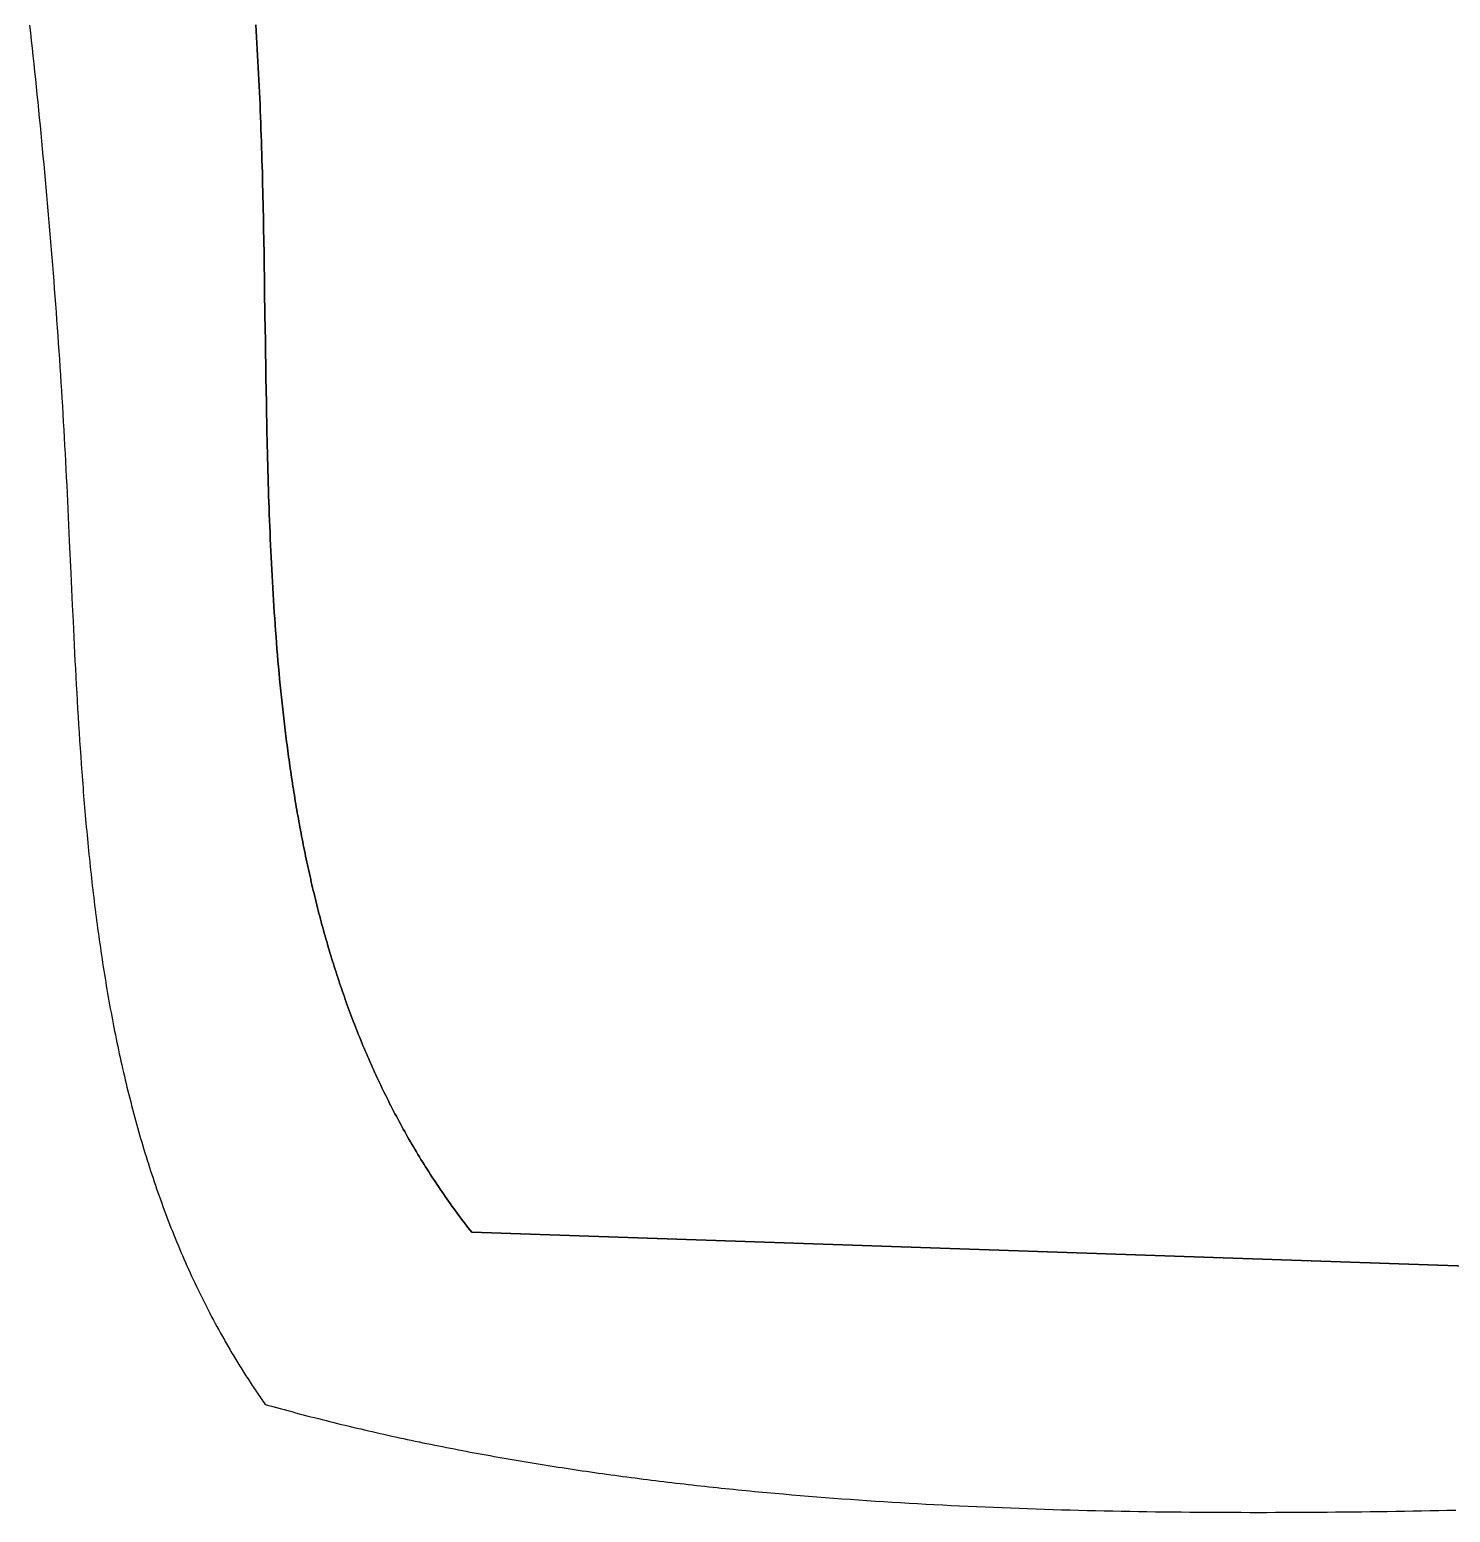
# Model space of a CAD drawing. Header units: millimetres. Extents: x -97041 to 275168, y -12500 to 263793.
# Drawn here: x 212438 to 236693, y -6596 to 18718 of the extents above; entities that cross this region are included whole.
import ezdxf

# ---------------------------------------------------------------- set-up
doc = ezdxf.new("R2010")
doc.units = ezdxf.units.MM
doc.layers.add('CLOSED_AREAS', color=7, linetype='Continuous')

msp = doc.modelspace()

# ---------------------------------------------------------------- linework, layer by layer
at = {"layer": 'CLOSED_AREAS'}
for points in [[(212438.077, 18795.149), (212452.312, 18663.568), (212466.446, 18531.945), (212480.476, 18400.28), (212494.401, 18268.571), (212508.22, 18136.818), (212521.933, 18005.021), (212535.538, 17873.179), (212549.035, 17741.293), (212562.422, 17609.36), (212575.698, 17477.383), (212588.862, 17345.358), (212601.914, 17213.287), (212614.851, 17081.169), (212627.675, 16949.004), (212640.382, 16816.79), (212652.972, 16684.528), (212665.445, 16552.218), (212677.799, 16419.858), (212690.032, 16287.448), (212702.146, 16154.988), (212714.137, 16022.478), (212726.005, 15889.917), (212737.749, 15757.305), (212749.369, 15624.64), (212760.862, 15491.924), (212772.229, 15359.155), (212783.467, 15226.333), (212794.577, 15093.458), (212805.556, 14960.529), (212816.404, 14827.545), (212827.121, 14694.507), (212837.704, 14561.414), (212848.153, 14428.265), (212858.468, 14295.06), (212868.646, 14161.799), (212878.687, 14028.481), (212888.59, 13895.106), (212898.353, 13761.673), (212907.977, 13628.182), (212917.459, 13494.633), (212926.799, 13361.025), (212935.996, 13227.357), (212945.049, 13093.63), (212953.956, 12959.842), (212962.717, 12825.994), (212971.331, 12692.085), (212979.797, 12558.115), (212988.113, 12424.082), (212996.279, 12289.988), (213004.294, 12155.83), (213012.156, 12021.61), (213019.865, 11887.326), (213027.42, 11752.978), (213034.819, 11618.566), (213042.142, 11482.615), (213049.316, 11346.602), (213056.353, 11210.532), (213063.261, 11074.409), (213070.053, 10938.237), (213076.74, 10802.022), (213083.332, 10665.768), (213089.839, 10529.479), (213102.646, 10256.814), (213115.246, 9984.064), (213140.175, 9438.452), (213152.677, 9165.661), (213165.32, 8892.929), (213178.19, 8620.29), (213184.737, 8484.018), (213191.373, 8347.782), (213198.11, 8211.588), (213204.958, 8075.439), (213211.927, 7939.342), (213219.029, 7803.299), (213226.275, 7667.316), (213233.675, 7531.396), (213241.24, 7395.545), (213248.981, 7259.767), (213256.909, 7124.066), (213265.035, 6988.447), (213273.369, 6852.915), (213281.922, 6717.473), (213290.706, 6582.126), (213299.73, 6446.88), (213309.006, 6311.738), (213318.545, 6176.704), (213328.358, 6041.784), (213338.455, 5906.982), (213343.613, 5839.626), (213348.846, 5772.301), (213354.156, 5705.009), (213359.544, 5637.748), (213365.011, 5570.52), (213370.559, 5503.326), (213376.189, 5436.165), (213381.902, 5369.039), (213387.699, 5301.949), (213393.582, 5234.893), (213399.553, 5167.874), (213405.613, 5100.892), (213411.762, 5033.947), (213418.003, 4967.039), (213424.337, 4900.17), (213430.764, 4833.341), (213437.287, 4766.55), (213443.907, 4699.8), (213450.626, 4633.09), (213457.443, 4566.422), (213464.362, 4499.796), (213471.383, 4433.211), (213478.507, 4366.67), (213485.736, 4300.172), (213493.072, 4233.718), (213500.515, 4167.309), (213508.067, 4100.945), (213515.73, 4034.627), (213523.504, 3968.355), (213531.392, 3902.129), (213539.393, 3835.951), (213547.511, 3769.822), (213555.746, 3703.74), (213564.099, 3637.708), (213572.572, 3571.725), (213581.166, 3505.793), (213589.882, 3439.911), (213598.723, 3374.08), (213607.689, 3308.302), (213616.781, 3242.576), (213626.002, 3176.903), (213635.351, 3111.283), (213644.832, 3045.718), (213654.444, 2980.207), (213664.19, 2914.752), (213674.07, 2849.352), (213684.087, 2784.009), (213694.241, 2718.722), (213704.534, 2653.493), (213714.967, 2588.322), (213725.541, 2523.21), (213736.259, 2458.157), (213747.12, 2393.164), (213758.127, 2328.231), (213769.281, 2263.359), (213780.583, 2198.548), (213792.035, 2133.799), (213803.638, 2069.113), (213815.393, 2004.49), (213827.302, 1939.93), (213839.366, 1875.435), (213851.586, 1811.004), (213863.965, 1746.639), (213876.502, 1682.34), (213889.199, 1618.107), (213902.059, 1553.941), (213915.081, 1489.843), (213928.269, 1425.813), (213941.622, 1361.852), (213955.142, 1297.96), (213968.831, 1234.138), (213982.689, 1170.386), (213996.719, 1106.705), (214010.922, 1043.096), (214025.299, 979.558), (214039.851, 916.094), (214054.58, 852.702), (214069.486, 789.384), (214084.573, 726.141), (214099.84, 662.973), (214115.289, 599.88), (214130.921, 536.862), (214146.739, 473.922), (214162.743, 411.059), (214178.934, 348.273), (214195.314, 285.565), (214211.884, 222.937), (214228.646, 160.387), (214245.601, 97.918), (214262.75, 35.529), (214280.095, -26.779), (214297.637, -89.005), (214315.377, -151.149), (214333.317, -213.21), (214351.458, -275.188), (214369.802, -337.082), (214388.349, -398.892), (214407.102, -460.617), (214426.061, -522.256), (214445.228, -583.809), (214464.604, -645.276), (214484.19, -706.655), (214503.989, -767.947), (214524.001, -829.15), (214544.227, -890.264), (214564.669, -951.289), (214585.329, -1012.224), (214606.208, -1073.068), (214627.306, -1133.821), (214648.626, -1194.482), (214670.169, -1255.051), (214691.935, -1315.527), (214713.928, -1375.91), (214736.147, -1436.199), (214758.594, -1496.394), (214781.27, -1556.493), (214804.178, -1616.497), (214827.318, -1676.404), (214850.691, -1736.215), (214874.3, -1795.928), (214898.144, -1855.544), (214922.227, -1915.061), (214946.548, -1974.479), (214971.11, -2033.797), (214995.913, -2093.016), (215020.959, -2152.134), (215046.25, -2211.15), (215071.787, -2270.065), (215097.57, -2328.877), (215123.603, -2387.587), (215149.885, -2446.193), (215176.418, -2504.694), (215203.204, -2563.092), (215230.244, -2621.384), (215257.539, -2679.57), (215285.09, -2737.65), (215312.9, -2795.623), (215340.968, -2853.489), (215369.298, -2911.247), (215397.889, -2968.896), (215426.744, -3026.437), (215455.864, -3083.867), (215485.25, -3141.188), (215514.903, -3198.397), (215544.825, -3255.495), (215575.017, -3312.482), (215605.481, -3369.356), (215636.217, -3426.116), (215667.228, -3482.764), (215698.514, -3539.297), (215730.077, -3595.715), (215761.919, -3652.018), (215777.944, -3680.126), (215794.04, -3708.206), (215810.206, -3736.256), (215826.442, -3764.277), (215842.749, -3792.268), (215859.126, -3820.231), (215875.575, -3848.164), (215892.095, -3876.067), (215908.685, -3903.941), (215925.348, -3931.785), (215942.082, -3959.6), (215958.887, -3987.385), (215975.765, -4015.14), (215992.715, -4042.866), (216009.737, -4070.561), (216026.831, -4098.227), (216043.998, -4125.862), (216061.238, -4153.467), (216078.551, -4181.042), (216095.937, -4208.587), (216113.396, -4236.101), (216130.928, -4263.585), (216148.535, -4291.038), (216166.215, -4318.461), (216183.969, -4345.853), (216201.797, -4373.215), (216219.7, -4400.546), (216237.677, -4427.845), (216255.728, -4455.114), (216273.855, -4482.352), (216292.056, -4509.559), (216310.333, -4536.735), (216328.685, -4563.879), (216347.112, -4590.993), (216365.615, -4618.075), (216384.194, -4645.125), (216402.849, -4672.144), (216421.58, -4699.132), (216440.387, -4726.088), (216459.271, -4753.012), (216523.706, -4771.092), (216588.208, -4789.063), (216652.777, -4806.923), (216717.412, -4824.673), (216782.113, -4842.314), (216846.88, -4859.845), (216911.712, -4877.267), (216976.61, -4894.581), (217041.574, -4911.787), (217106.602, -4928.884), (217171.694, -4945.874), (217236.851, -4962.756), (217302.072, -4979.531), (217367.357, -4996.199), (217432.706, -5012.76), (217498.118, -5029.215), (217563.593, -5045.564), (217629.131, -5061.807), (217694.732, -5077.945), (217760.395, -5093.978), (217826.12, -5109.906), (217891.907, -5125.729), (217957.755, -5141.449), (218023.665, -5157.064), (218089.636, -5172.575), (218155.668, -5187.984), (218221.76, -5203.289), (218287.913, -5218.491), (218354.126, -5233.591), (218420.399, -5248.589), (218486.731, -5263.485), (218553.122, -5278.279), (218619.573, -5292.972), (218686.083, -5307.564), (218752.651, -5322.055), (218819.277, -5336.446), (218885.962, -5350.737), (218952.704, -5364.928), (219019.504, -5379.019), (219086.361, -5393.011), (219153.275, -5406.905), (219220.246, -5420.699), (219287.274, -5434.396), (219354.358, -5447.994), (219421.498, -5461.494), (219488.694, -5474.897), (219555.945, -5488.203), (219623.252, -5501.412), (219690.613, -5514.524), (219758.03, -5527.541), (219825.501, -5540.461), (219893.026, -5553.285), (219960.606, -5566.014), (220028.239, -5578.648), (220095.926, -5591.188), (220163.665, -5603.632), (220231.458, -5615.983), (220299.304, -5628.239), (220367.203, -5640.402), (220435.153, -5652.472), (220503.156, -5664.448), (220571.21, -5676.332), (220639.316, -5688.123), (220707.473, -5699.823), (220775.681, -5711.43), (220843.94, -5722.946), (220912.25, -5734.37), (220980.609, -5745.704), (221049.019, -5756.947), (221117.478, -5768.1), (221185.987, -5779.162), (221254.546, -5790.135), (221323.153, -5801.018), (221391.809, -5811.812), (221460.513, -5822.517), (221529.266, -5833.133), (221598.066, -5843.662), (221666.915, -5854.102), (221735.811, -5864.454), (221804.754, -5874.719), (221873.744, -5884.897), (221942.781, -5894.988), (222011.864, -5904.993), (222080.993, -5914.911), (222150.169, -5924.743), (222219.39, -5934.49), (222288.657, -5944.151), (222357.969, -5953.727), (222427.325, -5963.219), (222496.727, -5972.626), (222566.173, -5981.948), (222635.663, -5991.187), (222705.197, -6000.343), (222774.775, -6009.415), (222844.396, -6018.404), (222914.061, -6027.31), (222983.768, -6036.134), (223053.518, -6044.875), (223123.311, -6053.535), (223193.146, -6062.114), (223263.022, -6070.611), (223332.941, -6079.027), (223402.901, -6087.363), (223472.901, -6095.618), (223542.943, -6103.793), (223613.026, -6111.889), (223683.149, -6119.905), (223753.312, -6127.842), (223823.515, -6135.7), (223893.758, -6143.479), (223964.04, -6151.18), (224034.361, -6158.803), (224104.722, -6166.349), (224175.121, -6173.817), (224245.558, -6181.207), (224316.033, -6188.522), (224386.547, -6195.759), (224457.098, -6202.921), (224527.686, -6210.006), (224598.312, -6217.016), (224668.974, -6223.95), (224739.673, -6230.81), (224810.409, -6237.595), (224881.18, -6244.305), (224951.988, -6250.941), (225022.831, -6257.503), (225093.709, -6263.992), (225164.623, -6270.407), (225235.571, -6276.75), (225306.554, -6283.02), (225448.624, -6295.342), (225590.828, -6307.378), (225733.166, -6319.129), (225875.636, -6330.597), (226018.234, -6341.785), (226160.961, -6352.696), (226303.812, -6363.331), (226446.787, -6373.693), (226589.884, -6383.785), (226733.099, -6393.608), (226876.432, -6403.165), (227019.88, -6412.459), (227163.442, -6421.491), (227307.115, -6430.265), (227450.897, -6438.782), (227594.786, -6447.045), (227738.78, -6455.057), (227882.878, -6462.819), (228027.077, -6470.333), (228171.375, -6477.604), (228315.77, -6484.631), (228460.26, -6491.419), (228604.844, -6497.97), (228749.518, -6504.285), (228894.281, -6510.367), (229039.132, -6516.219), (229184.068, -6521.842), (229329.086, -6527.24), (229474.186, -6532.414), (229619.364, -6537.367), (229764.62, -6542.102), (229909.95, -6546.62), (230055.354, -6550.924), (230200.828, -6555.016), (230346.371, -6558.899), (230491.981, -6562.575), (230637.656, -6566.047), (230783.394, -6569.317), (230929.193, -6572.386), (231075.05, -6575.258), (231220.964, -6577.935), (231366.933, -6580.42), (231512.955, -6582.714), (231659.028, -6584.819), (231805.149, -6586.739), (231951.317, -6588.476), (232097.529, -6590.032), (232243.785, -6591.409), (232390.081, -6592.61), (232536.415, -6593.638), (232682.786, -6594.493), (232829.192, -6595.18), (232975.631, -6595.699), (233122.1, -6596.054), (233268.597, -6596.248), (233415.121, -6596.281), (233561.67, -6596.157), (233708.241, -6595.878), (233854.832, -6595.447), (234001.442, -6594.865), (234148.069, -6594.135), (234294.71, -6593.26), (234441.363, -6592.241), (234588.027, -6591.082), (234734.699, -6589.784), (234881.377, -6588.35), (235028.06, -6586.782), (235174.745, -6585.083), (235321.43, -6583.255), (235468.114, -6581.3), (235614.794, -6579.221), (235761.468, -6577.02), (235908.135, -6574.699), (236054.792, -6572.261), (236201.436, -6569.708), (236348.068, -6567.043), (236494.683, -6564.267), (236641.28, -6561.384), (236787.858, -6558.395)], [(237317.403, -2402.8), (219984.589, -1815.247), (219952.982, -1774.855), (219921.568, -1734.383), (219890.348, -1693.831), (219859.319, -1653.199), (219828.483, -1612.488), (219797.838, -1571.697), (219767.383, -1530.828), (219737.118, -1489.88), (219707.043, -1448.853), (219677.157, -1407.749), (219647.458, -1366.566), (219617.947, -1325.306), (219588.623, -1283.968), (219559.486, -1242.553), (219530.534, -1201.061), (219501.767, -1159.493), (219473.185, -1117.848), (219444.787, -1076.127), (219416.571, -1034.33), (219388.539, -992.457), (219360.689, -950.509), (219333.02, -908.486), (219305.532, -866.388), (219278.224, -824.215), (219251.095, -781.968), (219224.146, -739.647), (219197.375, -697.251), (219170.782, -654.782), (219144.366, -612.24), (219118.127, -569.625), (219092.064, -526.936), (219066.176, -484.176), (219040.462, -441.342), (219014.923, -398.437), (218989.558, -355.459), (218964.365, -312.411), (218939.345, -269.29), (218914.496, -226.099), (218889.818, -182.837), (218865.311, -139.504), (218840.974, -96.1), (218816.806, -52.627), (218792.807, -9.084), (218768.975, 34.529), (218745.312, 78.211), (218721.815, 121.963), (218698.484, 165.783), (218675.318, 209.671), (218652.318, 253.628), (218629.482, 297.654), (218606.81, 341.747), (218584.301, 385.907), (218561.955, 430.135), (218539.77, 474.43), (218517.747, 518.792), (218495.885, 563.22), (218474.183, 607.715), (218452.64, 652.276), (218431.256, 696.902), (218410.031, 741.594), (218388.963, 786.352), (218368.052, 831.174), (218347.297, 876.062), (218326.699, 921.014), (218306.256, 966.03), (218285.967, 1011.11), (218265.832, 1056.254), (218245.851, 1101.462), (218226.023, 1146.733), (218206.346, 1192.067), (218186.822, 1237.463), (218167.448, 1282.922), (218148.225, 1328.444), (218129.151, 1374.028), (218110.227, 1419.673), (218091.451, 1465.38), (218072.823, 1511.148), (218054.342, 1556.977), (218036.008, 1602.867), (218017.82, 1648.817), (217999.778, 1694.828), (217981.881, 1740.899), (217964.127, 1787.029), (217946.518, 1833.219), (217929.051, 1879.468), (217911.727, 1925.777), (217894.545, 1972.144), (217877.504, 2018.569), (217860.604, 2065.053), (217843.843, 2111.594), (217827.222, 2158.194), (217810.74, 2204.851), (217794.396, 2251.565), (217778.189, 2298.336), (217762.12, 2345.164), (217746.187, 2392.048), (217730.389, 2438.989), (217714.727, 2485.985), (217699.199, 2533.038), (217683.805, 2580.145), (217668.545, 2627.308), (217653.417, 2674.526), (217638.421, 2721.799), (217623.556, 2769.126), (217608.823, 2816.507), (217594.22, 2863.942), (217579.746, 2911.431), (217565.401, 2958.973), (217551.185, 3006.569), (217537.097, 3054.217), (217523.136, 3101.919), (217509.301, 3149.672), (217495.592, 3197.478), (217482.009, 3245.336), (217468.551, 3293.245), (217455.216, 3341.206), (217442.006, 3389.218), (217428.918, 3437.281), (217415.952, 3485.394), (217403.109, 3533.558), (217390.386, 3581.773), (217377.784, 3630.037), (217365.301, 3678.35), (217352.938, 3726.714), (217340.694, 3775.126), (217328.568, 3823.587), (217316.559, 3872.097), (217304.667, 3920.655), (217292.891, 3969.262), (217281.231, 4017.916), (217269.686, 4066.618), (217258.255, 4115.367), (217246.938, 4164.164), (217235.734, 4213.007), (217224.643, 4261.897), (217213.664, 4310.833), (217202.796, 4359.816), (217192.039, 4408.844), (217181.392, 4457.918), (217170.855, 4507.037), (217160.426, 4556.202), (217150.106, 4605.411), (217139.893, 4654.665), (217129.788, 4703.963), (217119.789, 4753.306), (217109.896, 4802.692), (217100.108, 4852.122), (217090.425, 4901.595), (217080.846, 4951.111), (217071.37, 5000.67), (217061.997, 5050.272), (217052.726, 5099.916), (217043.557, 5149.602), (217034.489, 5199.33), (217025.521, 5249.1), (217016.653, 5298.91), (217007.885, 5348.762), (216999.214, 5398.655), (216990.642, 5448.588), (216982.167, 5498.562), (216973.789, 5548.576), (216965.507, 5598.629), (216957.32, 5648.722), (216949.229, 5698.855), (216941.231, 5749.026), (216933.328, 5799.237), (216925.517, 5849.485), (216917.799, 5899.772), (216910.172, 5950.098), (216902.637, 6000.46), (216895.193, 6050.861), (216887.838, 6101.299), (216880.573, 6151.774), (216873.397, 6202.285), (216866.309, 6252.833), (216859.309, 6303.418), (216852.395, 6354.038), (216845.568, 6404.694), (216838.827, 6455.386), (216832.171, 6506.113), (216825.599, 6556.875), (216819.111, 6607.672), (216812.707, 6658.503), (216806.385, 6709.369), (216800.145, 6760.268), (216793.987, 6811.201), (216787.91, 6862.168), (216781.913, 6913.168), (216775.996, 6964.201), (216770.157, 7015.267), (216764.398, 7066.365), (216758.716, 7117.496), (216753.111, 7168.658), (216747.583, 7219.853), (216742.13, 7271.078), (216736.754, 7322.335), (216731.452, 7373.623), (216726.224, 7424.942), (216721.07, 7476.291), (216715.988, 7527.67), (216706.042, 7630.519), (216696.381, 7733.485), (216686.999, 7836.567), (216677.891, 7939.763), (216669.054, 8043.07), (216660.482, 8146.488), (216652.169, 8250.013), (216644.112, 8353.644), (216636.306, 8457.378), (216628.745, 8561.214), (216621.424, 8665.15), (216614.34, 8769.184), (216607.486, 8873.313), (216600.858, 8977.536), (216594.451, 9081.85), (216588.261, 9186.254), (216582.281, 9290.746), (216576.509, 9395.323), (216570.938, 9499.983), (216565.564, 9604.726), (216560.381, 9709.547), (216555.386, 9814.446), (216550.572, 9919.42), (216545.936, 10024.468), (216541.473, 10129.588), (216537.176, 10234.776), (216533.043, 10340.032), (216529.067, 10445.353), (216525.244, 10550.738), (216521.569, 10656.184), (216518.037, 10761.689), (216514.643, 10867.252), (216511.383, 10972.869), (216508.251, 11078.54), (216505.243, 11184.262), (216502.353, 11290.033), (216499.577, 11395.852), (216496.911, 11501.715), (216494.348, 11607.622), (216491.885, 11713.57), (216489.516, 11819.557), (216487.236, 11925.581), (216485.041, 12031.64), (216482.926, 12137.732), (216478.915, 12350.006), (216475.164, 12562.389), (216471.635, 12774.864), (216468.288, 12987.414), (216465.084, 13200.023), (216461.985, 13412.676), (216455.943, 13838.046), (216449.851, 14263.395), (216446.688, 14476.021), (216443.395, 14688.593), (216439.934, 14901.096), (216436.265, 15113.513), (216432.349, 15325.827), (216430.286, 15431.941), (216428.147, 15538.023), (216425.927, 15644.071), (216423.621, 15750.084), (216421.224, 15856.059), (216418.731, 15961.995), (216416.137, 16067.889), (216413.438, 16173.739), (216410.628, 16279.543), (216407.703, 16385.3), (216404.658, 16491.007), (216401.488, 16596.662), (216398.188, 16702.263), (216394.752, 16807.808), (216391.178, 16913.295), (216387.458, 17018.723), (216383.589, 17124.089), (216379.566, 17229.39), (216375.384, 17334.626), (216371.037, 17439.794), (216366.522, 17544.892), (216361.833, 17649.918), (216356.965, 17754.869), (216351.913, 17859.745), (216346.673, 17964.543), (216341.24, 18069.26), (216335.608, 18173.896), (216329.774, 18278.447), (216323.731, 18382.912), (216317.475, 18487.289), (216311.002, 18591.576), (216304.306, 18695.771), (216297.383, 18799.871)], [(216297.383, 18799.871), (216304.306, 18695.771), (216311.002, 18591.576), (216317.475, 18487.289), (216323.731, 18382.912), (216329.774, 18278.447), (216335.608, 18173.896), (216341.24, 18069.26), (216346.673, 17964.543), (216351.913, 17859.745), (216356.965, 17754.869), (216361.833, 17649.918), (216366.522, 17544.892), (216371.037, 17439.794), (216375.384, 17334.626), (216379.566, 17229.39), (216383.589, 17124.089), (216387.458, 17018.723), (216391.178, 16913.295), (216394.752, 16807.808), (216398.188, 16702.263), (216401.488, 16596.662), (216404.658, 16491.007), (216407.703, 16385.3), (216410.628, 16279.543), (216413.438, 16173.739), (216416.137, 16067.889), (216418.731, 15961.995), (216421.224, 15856.059), (216423.621, 15750.084), (216425.927, 15644.071), (216428.147, 15538.023), (216430.286, 15431.941), (216432.349, 15325.827), (216436.265, 15113.513), (216439.934, 14901.096), (216443.395, 14688.593), (216446.688, 14476.021), (216449.851, 14263.395), (216455.943, 13838.046), (216461.985, 13412.676), (216465.084, 13200.023), (216468.288, 12987.414), (216471.635, 12774.864), (216475.164, 12562.389), (216478.915, 12350.006), (216482.926, 12137.732), (216485.041, 12031.64), (216487.236, 11925.581), (216489.516, 11819.557), (216491.885, 11713.57), (216494.348, 11607.622), (216496.911, 11501.715), (216499.577, 11395.852), (216502.353, 11290.033), (216505.243, 11184.262), (216508.251, 11078.54), (216511.383, 10972.869), (216514.643, 10867.252), (216518.037, 10761.689), (216521.569, 10656.184), (216525.244, 10550.738), (216529.067, 10445.353), (216533.043, 10340.032), (216537.176, 10234.776), (216541.473, 10129.588), (216545.936, 10024.468), (216550.572, 9919.42), (216555.386, 9814.446), (216560.381, 9709.547), (216565.564, 9604.726), (216570.938, 9499.983), (216576.509, 9395.323), (216582.281, 9290.746), (216588.261, 9186.254), (216594.451, 9081.85), (216600.858, 8977.536), (216607.486, 8873.313), (216614.34, 8769.184), (216621.424, 8665.15), (216628.745, 8561.214), (216636.306, 8457.378), (216644.112, 8353.644), (216652.169, 8250.013), (216660.482, 8146.488), (216669.054, 8043.07), (216677.891, 7939.763), (216686.999, 7836.567), (216696.381, 7733.485), (216706.042, 7630.519), (216715.988, 7527.67), (216721.07, 7476.291), (216726.224, 7424.942), (216731.452, 7373.623), (216736.754, 7322.335), (216742.13, 7271.078), (216747.583, 7219.853), (216753.111, 7168.658), (216758.716, 7117.496), (216764.398, 7066.365), (216770.157, 7015.267), (216775.996, 6964.201), (216781.913, 6913.168), (216787.91, 6862.168), (216793.987, 6811.201), (216800.145, 6760.268), (216806.385, 6709.369), (216812.707, 6658.503), (216819.111, 6607.672), (216825.599, 6556.875), (216832.171, 6506.113), (216838.827, 6455.386), (216845.568, 6404.694), (216852.395, 6354.038), (216859.309, 6303.418), (216866.309, 6252.833), (216873.397, 6202.285), (216880.573, 6151.774), (216887.838, 6101.299), (216895.193, 6050.861), (216902.637, 6000.46), (216910.172, 5950.098), (216917.799, 5899.772), (216925.517, 5849.485), (216933.328, 5799.237), (216941.231, 5749.026), (216949.229, 5698.855), (216957.32, 5648.722), (216965.507, 5598.629), (216973.789, 5548.576), (216982.167, 5498.562), (216990.642, 5448.588), (216999.214, 5398.655), (217007.885, 5348.762), (217016.653, 5298.91), (217025.521, 5249.1), (217034.489, 5199.33), (217043.557, 5149.602), (217052.726, 5099.916), (217061.997, 5050.272), (217071.37, 5000.67), (217080.846, 4951.111), (217090.425, 4901.595), (217100.108, 4852.122), (217109.896, 4802.692), (217119.789, 4753.306), (217129.788, 4703.963), (217139.893, 4654.665), (217150.106, 4605.411), (217160.426, 4556.202), (217170.855, 4507.037), (217181.392, 4457.918), (217192.039, 4408.844), (217202.796, 4359.816), (217213.664, 4310.833), (217224.643, 4261.897), (217235.734, 4213.007), (217246.938, 4164.164), (217258.255, 4115.367), (217269.686, 4066.618), (217281.231, 4017.916), (217292.891, 3969.262), (217304.667, 3920.655), (217316.559, 3872.097), (217328.568, 3823.587), (217340.694, 3775.126), (217352.938, 3726.714), (217365.301, 3678.35), (217377.784, 3630.037), (217390.386, 3581.773), (217403.109, 3533.558), (217415.952, 3485.394), (217428.918, 3437.281), (217442.006, 3389.218), (217455.216, 3341.206), (217468.551, 3293.245), (217482.009, 3245.336), (217495.592, 3197.478), (217509.301, 3149.672), (217523.136, 3101.919), (217537.097, 3054.217), (217551.185, 3006.569), (217565.401, 2958.973), (217579.746, 2911.431), (217594.22, 2863.942), (217608.823, 2816.507), (217623.556, 2769.126), (217638.421, 2721.799), (217653.417, 2674.526), (217668.545, 2627.308), (217683.805, 2580.145), (217699.199, 2533.038), (217714.727, 2485.985), (217730.389, 2438.989), (217746.187, 2392.048), (217762.12, 2345.164), (217778.189, 2298.336), (217794.396, 2251.565), (217810.74, 2204.851), (217827.222, 2158.194), (217843.843, 2111.594), (217860.604, 2065.053), (217877.504, 2018.569), (217894.545, 1972.144), (217911.727, 1925.777), (217929.051, 1879.468), (217946.518, 1833.219), (217964.127, 1787.029), (217981.881, 1740.899), (217999.778, 1694.828), (218017.82, 1648.817), (218036.008, 1602.867), (218054.342, 1556.977), (218072.823, 1511.148), (218091.451, 1465.38), (218110.227, 1419.673), (218129.151, 1374.028), (218148.225, 1328.444), (218167.448, 1282.922), (218186.822, 1237.463), (218206.346, 1192.067), (218226.023, 1146.733), (218245.851, 1101.462), (218265.832, 1056.254), (218285.967, 1011.11), (218306.256, 966.03), (218326.699, 921.014), (218347.297, 876.062), (218368.052, 831.174), (218388.963, 786.352), (218410.031, 741.594), (218431.256, 696.902), (218452.64, 652.276), (218474.183, 607.715), (218495.885, 563.22), (218517.747, 518.792), (218539.77, 474.43), (218561.955, 430.135), (218584.301, 385.907), (218606.81, 341.747), (218629.482, 297.654), (218652.318, 253.628), (218675.318, 209.671), (218698.484, 165.783), (218721.815, 121.963), (218745.312, 78.211), (218768.975, 34.529), (218792.807, -9.084), (218816.806, -52.627), (218840.974, -96.1), (218865.311, -139.504), (218889.818, -182.837), (218914.496, -226.099), (218939.345, -269.29), (218964.365, -312.411), (218989.558, -355.459), (219014.923, -398.437), (219040.462, -441.342), (219066.176, -484.176), (219092.064, -526.936), (219118.127, -569.625), (219144.366, -612.24), (219170.782, -654.782), (219197.375, -697.251), (219224.146, -739.647), (219251.095, -781.968), (219278.224, -824.215), (219305.532, -866.388), (219333.02, -908.486), (219360.689, -950.509), (219388.539, -992.457), (219416.571, -1034.33), (219444.787, -1076.127), (219473.185, -1117.848), (219501.767, -1159.493), (219530.534, -1201.061), (219559.486, -1242.553), (219588.623, -1283.968), (219617.947, -1325.306), (219647.458, -1366.566), (219677.157, -1407.749), (219707.043, -1448.853), (219737.118, -1489.88), (219767.383, -1530.828), (219797.838, -1571.697), (219828.483, -1612.488), (219859.319, -1653.199), (219890.348, -1693.831), (219921.568, -1734.383), (219952.982, -1774.855), (219984.589, -1815.247), (237317.403, -2402.8)]]:
    msp.add_lwpolyline(points, dxfattribs=at)

doc.saveas('drawing.dxf')
